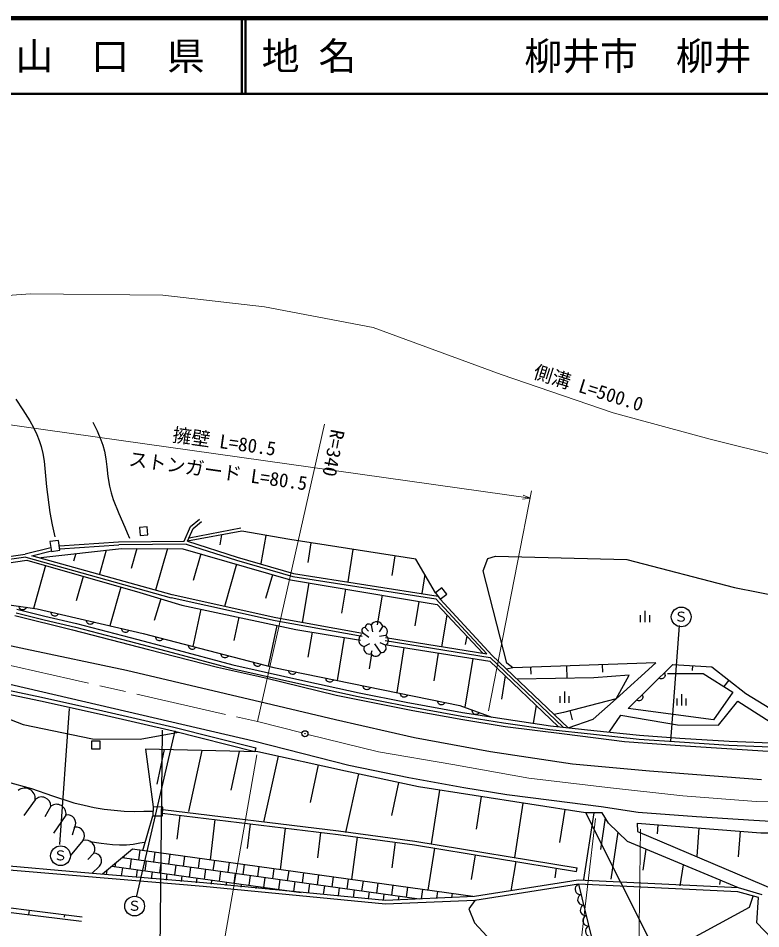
# Model space of a CAD drawing. Units: millimetres, scale not verified. Extents: x 40000 to 680000, y 20000 to 380000.
# Drawn here: x 338254 to 436232, y 259846 to 380000 of the extents above; entities that cross this region are included whole.
import ezdxf
from ezdxf.enums import TextEntityAlignment as Align

# ---------------------------------------------------------------- set-up
doc = ezdxf.new("R2010")
doc.units = ezdxf.units.MM
doc.header["$LTSCALE"] = 1000
doc.linetypes.add('CHAIN', pattern=[18.5, 12, -1.5, 3.5, -1.5])
for name, color, linetype, lineweight in [('M-BGD', 7, 'Continuous', 25), ('M-BMK', 2, 'CHAIN', 13), ('M-BMK-SRVR', 3, 'Continuous', 25), ('M-STR-HTXT', 7, 'Continuous', 13), ('M-STR-STRC', 7, 'Continuous', 25), ('M-TTL', 2, 'Continuous', 140), ('M-TTL-LINE', 7, 'Continuous', 50)]:
    doc.layers.add(name, color=color, linetype=linetype, lineweight=lineweight)
doc.layers.add('M-TTL-TXT', color=7, linetype='Continuous')
doc.styles.add('ＭＳ ゴシック', font='')
doc.styles.get('ＭＳ ゴシック').set_extended_font_data('MS Gothic')

msp = doc.modelspace()

# ---------------------------------------------------------------- linework, layer by layer
at = {"layer": 'M-BGD'}
for p, q in [((361007, 312914), (362173, 313889)), ((355285, 312890), (354256, 312816)), ((354256, 312816), (354332, 311749)), ((355362, 311822), (355285, 312890)), ((360158, 311013), (361007, 312914)), ((360583, 310984), (361335, 312666)), ((360793, 311453), (367625, 312755)), ((361335, 312666), (362429, 313582)), ((354332, 311749), (355362, 311822)), ((367753, 312301), (360583, 310984)), ((365094, 311813), (364865, 310501)), ((374077, 311199), (367753, 312301)), ((370915, 311750), (370269, 308046)), ((390712, 308605), (374077, 311199)), ((342573, 310112), (339174, 309270)), ((341229, 308832), (351897, 310031)), ((343548, 311101), (342445, 310930)), ((342445, 310930), (342646, 309641)), ((343749, 309812), (343548, 311101)), ((343697, 310367), (351506, 310897)), ((343724, 309968), (351522, 310497)), ((351506, 310897), (360158, 311013)), ((360419, 310616), (351522, 310497)), ((351897, 310031), (359972, 309999)), ((353916, 310023), (353146, 307369)), ((357953, 310007), (356368, 304540)), ((359972, 309999), (374175, 305881)), ((360419, 310616), (367046, 308495)), ((360583, 310984), (367162, 308878)), ((376849, 310766), (376448, 308197)), ((321702, 306756), (339174, 309270)), ((339251, 308877), (321754, 306359)), ((339251, 308877), (358456, 303522)), ((340040, 309072), (342634, 309715)), ((358553, 303910), (340040, 309072)), ((342646, 309641), (343749, 309812)), ((345847, 309351), (345553, 308338)), ((349881, 309805), (348964, 306642)), ((362339, 309313), (361319, 305794)), ((367162, 308878), (374586, 306736)), ((382394, 309902), (381725, 305610)), ((387939, 309037), (387537, 306456)), ((400224, 308724), (401241, 309029)), ((401241, 309029), (418578, 308571)), ((322912, 306109), (339379, 308473)), ((339379, 308473), (354283, 304229)), ((341863, 307765), (340259, 302131)), ((367073, 307940), (365461, 302380)), ((367046, 308495), (374499, 306345)), ((393311, 304190), (390712, 308605)), ((399614, 307097), (400224, 308724)), ((418578, 308571), (432764, 304860)), ((371808, 306567), (370893, 303414)), ((374586, 306736), (393657, 303727)), ((391888, 306607), (391493, 304074)), ((402703, 294886), (399614, 307097)), ((346831, 306351), (345917, 303143)), ((374175, 305881), (393522, 302638)), ((374499, 306345), (393348, 303371)), ((376593, 305475), (375718, 300252)), ((351799, 304936), (350347, 299838)), ((354283, 304229), (359840, 302562)), ((381430, 304665), (380899, 301494)), ((394166, 304828), (393311, 304190)), ((393311, 304190), (393935, 303353)), ((393935, 303353), (394791, 303992)), ((394791, 303992), (394166, 304828)), ((432764, 304860), (445983, 302267)), ((333155, 303164), (340740, 302061)), ((357061, 303395), (356196, 300513)), ((372147, 300490), (358456, 303522)), ((372226, 300883), (358553, 303910)), ((386267, 303854), (385616, 299968)), ((391104, 303043), (390567, 299841)), ((393348, 303371), (400077, 296119)), ((393920, 303342), (400803, 295923)), ((338080, 302039), (341788, 301112)), ((340740, 302061), (354724, 298824)), ((359840, 302562), (374895, 299328)), ((362349, 302023), (361294, 297111)), ((393522, 302638), (399561, 296201)), ((420933, 301806), (420933, 300306)), ((337816, 301171), (345405, 299298)), ((337964, 301552), (341669, 300626)), ((341669, 300626), (345806, 299635)), ((341788, 301112), (345927, 300120)), ((367368, 300945), (366707, 297867)), ((383615, 298419), (372147, 300490)), ((383686, 298813), (372226, 300883)), ((394825, 301249), (394123, 297055)), ((420333, 301210), (420333, 300310)), ((421533, 301210), (421533, 300310)), ((345405, 299298), (355443, 296704)), ((345806, 299635), (352895, 297782)), ((345927, 300120), (353021, 298266)), ((372386, 299867), (371237, 294518)), ((374895, 299328), (383403, 297914)), ((384051, 299615), (384484, 299137)), ((384832, 299918), (385005, 299051)), ((386350, 299788), (385873, 299051)), ((330076, 298736), (339203, 296802)), ((353021, 298266), (358689, 296801)), ((354724, 298824), (371977, 294325)), ((377022, 298975), (376474, 295678)), ((381276, 298267), (380336, 292617)), ((383660, 298964), (384528, 298313)), ((386697, 298530), (385916, 298400)), ((386724, 298267), (400077, 296119)), ((397432, 298471), (397243, 297339)), ((339203, 296802), (352527, 293974)), ((352895, 297782), (358561, 296317)), ((358689, 296801), (366566, 294694)), ((383921, 297098), (384658, 297489)), ((386090, 296318), (385309, 297446)), ((386697, 297272), (386003, 297576)), ((386661, 297872), (400519, 295642)), ((386874, 297320), (400494, 295147)), ((389144, 296958), (388196, 291012)), ((355443, 296704), (364569, 294350)), ((358561, 296317), (366446, 294209)), ((384885, 296135), (384545, 294150)), ((384832, 296144), (384962, 296578)), ((393684, 296234), (393096, 292548)), ((410172, 286454), (400519, 295642)), ((400803, 295923), (410828, 286381)), ((366566, 294694), (376185, 292524)), ((398224, 295509), (397196, 289069)), ((400494, 295147), (409512, 286526)), ((403495, 294282), (402703, 294886)), ((422383, 294928), (403495, 294282)), ((410578, 294524), (410634, 292894)), ((415300, 294686), (415334, 293700)), ((417156, 290200), (422383, 294928)), ((418740, 288930), (424631, 294727)), ((424631, 294727), (429770, 294413)), ((427200, 294570), (427163, 293950)), ((429770, 294413), (434251, 290872)), ((352527, 293974), (371773, 289460)), ((364569, 294350), (370900, 292958)), ((366446, 294209), (376077, 292036)), ((371977, 294325), (396538, 289308)), ((402525, 293206), (402040, 290166)), ((403495, 294282), (402693, 294125)), ((405856, 294363), (405887, 293437)), ((418864, 293324), (414199, 292949)), ((417156, 290200), (418864, 293324)), ((423910, 293536), (428642, 293536)), ((428642, 293536), (432559, 291060)), ((333479, 292053), (341310, 290395)), ((335772, 292437), (369299, 284643)), ((370900, 292958), (380218, 290652)), ((376077, 292036), (383125, 290511)), ((376185, 292524), (383228, 291000)), ((414199, 292949), (404093, 292792)), ((432010, 292643), (431359, 291819)), ((333386, 291562), (341205, 289907)), ((383228, 291000), (389427, 289739)), ((410311, 291152), (410311, 289652)), ((425759, 290808), (425759, 289308)), ((432559, 291060), (429989, 287426)), ((434251, 290872), (440017, 287363)), ((331250, 289824), (338909, 286794)), ((341205, 289907), (349317, 288136)), ((341310, 290395), (349427, 288623)), ((380218, 290652), (390304, 288635)), ((383125, 290511), (389332, 289248)), ((389427, 289739), (396864, 288374)), ((409711, 290556), (409711, 289656)), ((417156, 290200), (410200, 288368)), ((410911, 290556), (410911, 289656)), ((414136, 287493), (417156, 290200)), ((425159, 290212), (425159, 289312)), ((426359, 290212), (426359, 289312)), ((430647, 286705), (433186, 289901)), ((433186, 289901), (438575, 286454)), ((349427, 288623), (358801, 286451)), ((371773, 289460), (380106, 287476)), ((389332, 289248), (396781, 287881)), ((390304, 288635), (396932, 287482)), ((396538, 289308), (400735, 287784)), ((396864, 288374), (402378, 287534)), ((406588, 289322), (406213, 286973)), ((411032, 288648), (411340, 287433)), ((429989, 287426), (418740, 288930)), ((349317, 288136), (358683, 285965)), ((380106, 287476), (390551, 285095)), ((396781, 287881), (402304, 287039)), ((396932, 287482), (402504, 286522)), ((402378, 287534), (408469, 286641)), ((410200, 288368), (408990, 288130)), ((410828, 286381), (414136, 287493)), ((416230, 285798), (417769, 288021)), ((417769, 288021), (425226, 286768)), ((338909, 286794), (348055, 284908)), ((358801, 286451), (369605, 283708)), ((402304, 287039), (408405, 286145)), ((402504, 286522), (410324, 285561)), ((408405, 286145), (414138, 285514)), ((408469, 286641), (414192, 286011)), ((414192, 286011), (420230, 285381)), ((425226, 286768), (430647, 286705)), ((348055, 284908), (354343, 284851)), ((354343, 284851), (359424, 285777)), ((358683, 285965), (369482, 283223)), ((390551, 285095), (400571, 283260)), ((410324, 285561), (418249, 284552)), ((414138, 285514), (420187, 284883)), ((420187, 284883), (425499, 284515)), ((420230, 285381), (425533, 285013)), ((425533, 285013), (432048, 284593)), ((349062, 284596), (347919, 284596)), ((347919, 284596), (347919, 283603)), ((347919, 283603), (349062, 283603)), ((349062, 283603), (349062, 284596)), ((369889, 283198), (355059, 283567)), ((355059, 283567), (356060, 275928)), ((369299, 284643), (375850, 282970)), ((369605, 283708), (369482, 283223)), ((418249, 284552), (424925, 284072)), ((424925, 284072), (437845, 283254)), ((425499, 284515), (432021, 284094)), ((432021, 284094), (438596, 283831)), ((432048, 284593), (438619, 284330)), ((357531, 283505), (356534, 278947)), ((362474, 283383), (360709, 275309)), ((367417, 283260), (366296, 278130)), ((381439, 280647), (369889, 283198)), ((372539, 282619), (370637, 273919)), ((375850, 282970), (381875, 281440)), ((400571, 283260), (411384, 281623)), ((377839, 281460), (376761, 276529)), ((381875, 281440), (389794, 279814)), ((411384, 281623), (421553, 280681)), ((391090, 278564), (381439, 280647)), ((383140, 280301), (381448, 272563)), ((421553, 280681), (436313, 279540)), ((388440, 279143), (387488, 274788)), ((389794, 279814), (397062, 278475)), ((413113, 275162), (391090, 278564)), ((393843, 278138), (392750, 271061)), ((397062, 278475), (402705, 277566)), ((402705, 277566), (408634, 276801)), ((340497, 276880), (339002, 274797)), ((399348, 277288), (398688, 273009)), ((404854, 276438), (403744, 269251)), ((408634, 276801), (415185, 275988)), ((342580, 276026), (341779, 274637)), ((356060, 275928), (356036, 274770)), ((357325, 275902), (356060, 275928)), ((357301, 274744), (357325, 275902)), ((357318, 275589), (380522, 272765)), ((410360, 275587), (409689, 271243)), ((414197, 275162), (412837, 266355)), ((415281, 275162), (413113, 275162)), ((415185, 275988), (420062, 275223)), ((416131, 273802), (415281, 275162)), ((420062, 275223), (427742, 274650)), ((344556, 274851), (342900, 272448)), ((354691, 270180), (356036, 274770)), ((356036, 274770), (357301, 274744)), ((357258, 275093), (380458, 272269)), ((359578, 274811), (359196, 271677)), ((364218, 274246), (363572, 268940)), ((415706, 274482), (415063, 270317)), ((427742, 274650), (435297, 274171)), ((435297, 274171), (442422, 273741)), ((345677, 273249), (345357, 272181)), ((368858, 273681), (368464, 270448)), ((373498, 273116), (372832, 267644)), ((380522, 272765), (390600, 271415)), ((418639, 271379), (416131, 273802)), ((419924, 273766), (436222, 272525)), ((419924, 273766), (419964, 272685)), ((422640, 273559), (422551, 272391)), ((428073, 273146), (427785, 269363)), ((378138, 272551), (377733, 269218)), ((380458, 272269), (390526, 270920)), ((382975, 271932), (382225, 266330)), ((417385, 272590), (416431, 266409)), ((419964, 272685), (438064, 264997)), ((433505, 272732), (433249, 269362)), ((436222, 272525), (455002, 272405)), ((346799, 271486), (345090, 269457)), ((353342, 270369), (349356, 267050)), ((398260, 264086), (353342, 270369)), ((388009, 271258), (387556, 267879)), ((390526, 270920), (411920, 267399)), ((390600, 271415), (412001, 267892)), ((393200, 270480), (392285, 264922)), ((433301, 265234), (418639, 271379)), ((421083, 270354), (420654, 267579)), ((348241, 269831), (347440, 268976)), ((351978, 269233), (391165, 263784)), ((352211, 269427), (352180, 269205)), ((354323, 270232), (354142, 268933)), ((356284, 269960), (356103, 268660)), ((358246, 269687), (358065, 268387)), ((360207, 269414), (360027, 268114)), ((398549, 269600), (398012, 266342)), ((346477, 266792), (330954, 268116)), ((346519, 267290), (331025, 268612)), ((348989, 268122), (347974, 267160)), ((350615, 268098), (375598, 264624)), ((351080, 268486), (351019, 268042)), ((353161, 269069), (352980, 267769)), ((355123, 268796), (354942, 267496)), ((357084, 268523), (356903, 267224)), ((359046, 268251), (358865, 266951)), ((361007, 267978), (360827, 266678)), ((362169, 269141), (361988, 267841)), ((364131, 268868), (363950, 267569)), ((366092, 268596), (365911, 267296)), ((368054, 268323), (367873, 267023)), ((370015, 268050), (369835, 266750)), ((403897, 268719), (403262, 264864)), ((425970, 268306), (425542, 265531)), ((362654, 265422), (346477, 266792)), ((362699, 265920), (346519, 267290)), ((349950, 267544), (349874, 267002)), ((351999, 267906), (351848, 266820)), ((353961, 267633), (353823, 266637)), ((355923, 267360), (355797, 266455)), ((357884, 267087), (357771, 266272)), ((359846, 266814), (359745, 266089)), ((362969, 267705), (362788, 266405)), ((364931, 267432), (364750, 266133)), ((366892, 267159), (366711, 265860)), ((368854, 266887), (368673, 265587)), ((371977, 267777), (371796, 266477)), ((373939, 267504), (373758, 266205)), ((375900, 267232), (375719, 265932)), ((377862, 266959), (377681, 265659)), ((409245, 267839), (409038, 266580)), ((411920, 267399), (412001, 267892)), ((361807, 266542), (361719, 265907)), ((386727, 263595), (362699, 265920)), ((363769, 266269), (363693, 265724)), ((365731, 265996), (365668, 265542)), ((367692, 265723), (367642, 265359)), ((370815, 266614), (370635, 265314)), ((372777, 266341), (372596, 265041)), ((374739, 266068), (374558, 264769)), ((376700, 265795), (376525, 264538)), ((379823, 266686), (379643, 265386)), ((381785, 266413), (381604, 265113)), ((383747, 266140), (383566, 264841)), ((385708, 265868), (385527, 264568)), ((387670, 265595), (387489, 264295)), ((412132, 266244), (398459, 264094)), ((412159, 265742), (398508, 263596)), ((433301, 265234), (412132, 266244)), ((433219, 264738), (412159, 265742)), ((412159, 265742), (414908, 254669)), ((430857, 266258), (430772, 265703)), ((386714, 263094), (362654, 265422)), ((369654, 265451), (369616, 265177)), ((371615, 265178), (371590, 264994)), ((373577, 264905), (373564, 264812)), ((378662, 265523), (378500, 264356)), ((380623, 265250), (380474, 264173)), ((382585, 264977), (382448, 263991)), ((384547, 264704), (384422, 263808)), ((386508, 264432), (386396, 263626)), ((389631, 265322), (389451, 264022)), ((391593, 265049), (391418, 263795)), ((393555, 264776), (393430, 263880)), ((395516, 264504), (395441, 263966)), ((435912, 263961), (433219, 264738)), ((436433, 264332), (433301, 265234)), ((346692, 261393), (332700, 263155)), ((398508, 263596), (386714, 263094)), ((398459, 264094), (386727, 263595)), ((388470, 264159), (388401, 263666)), ((390431, 263886), (390413, 263752)), ((397478, 264231), (397453, 264052)), ((398508, 263596), (397697, 262479)), ((434764, 262706), (435213, 264163)), ((435730, 260629), (435912, 263961)), ((333074, 262514), (346585, 260859)), ((339696, 262274), (339625, 261711)), ((397697, 262479), (398474, 260642)), ((426666, 258314), (434764, 262706)), ((344360, 261686), (344319, 261358)), ((398474, 260642), (405578, 252972)), ((438697, 257524), (435730, 260629))]:
    msp.add_line(p, q, dxfattribs=at)
for points in [[(337924, 329717), (338879, 328308), (339774, 326879), (340266, 325988), (340701, 325078), (341013, 324293), (341267, 323489), (341494, 322541), (341665, 321565), (342008, 318180), (342412, 314789), (342726, 313169), (343081, 311552)], [(348085, 326715), (348658, 325557), (349172, 324382), (349434, 323642), (349637, 322886), (349825, 321848), (349955, 320783), (350097, 319515), (350298, 318259), (350516, 317379), (350793, 316514), (351525, 314660), (352316, 312824), (352625, 312110), (352934, 311398)], [(339339, 302265), (339283, 302157), (339209, 302069), (339099, 301974), (338982, 301930), (338860, 301913), (338707, 301935), (338596, 301986), (338496, 302062), (338415, 302185), (338370, 302290), (338349, 302409)], [(343558, 301409), (343493, 301306), (343413, 301225), (343295, 301139), (343175, 301105), (343052, 301098), (342901, 301133), (342795, 301193), (342701, 301276), (342631, 301406), (342594, 301514), (342584, 301635)], [(348219, 300330), (348154, 300227), (348074, 300146), (347956, 300060), (347836, 300026), (347713, 300019), (347562, 300054), (347456, 300114), (347362, 300197), (347292, 300327), (347256, 300435), (347245, 300556)], [(352880, 299251), (352815, 299148), (352735, 299067), (352618, 298981), (352497, 298947), (352375, 298940), (352224, 298975), (352117, 299035), (352023, 299118), (351953, 299248), (351917, 299356), (351906, 299477)], [(357364, 298136), (357297, 298035), (357214, 297955), (357094, 297873), (356973, 297843), (356850, 297838), (356700, 297878), (356595, 297941), (356504, 298027), (356437, 298158), (356404, 298267), (356397, 298388)], [(361678, 297011), (361610, 296910), (361527, 296831), (361408, 296748), (361286, 296718), (361163, 296714), (361013, 296753), (360909, 296816), (360817, 296902), (360751, 297033), (360717, 297143), (360710, 297263)], [(365991, 295886), (365923, 295785), (365841, 295706), (365721, 295623), (365599, 295593), (365477, 295589), (365327, 295628), (365222, 295691), (365131, 295777), (365064, 295908), (365031, 296018), (365023, 296139)], [(370304, 294761), (370236, 294660), (370154, 294581), (370034, 294498), (369913, 294468), (369790, 294464), (369640, 294503), (369535, 294567), (369444, 294652), (369377, 294783), (369344, 294893), (369337, 295014)], [(374923, 293723), (374861, 293619), (374782, 293535), (374667, 293446), (374548, 293410), (374425, 293399), (374274, 293430), (374165, 293488), (374070, 293568), (373996, 293696), (373957, 293803), (373943, 293923)], [(423515, 293628), (423567, 293518), (423592, 293407), (423602, 293262), (423566, 293142), (423506, 293034), (423396, 292926), (423288, 292868), (423167, 292834), (423020, 292844), (422909, 292871), (422802, 292927)], [(379835, 292720), (379773, 292615), (379695, 292532), (379579, 292443), (379460, 292406), (379338, 292395), (379186, 292426), (379078, 292484), (378982, 292565), (378908, 292692), (378869, 292800), (378855, 292920)], [(384747, 291716), (384685, 291612), (384607, 291528), (384492, 291439), (384372, 291403), (384250, 291392), (384098, 291423), (383990, 291481), (383894, 291562), (383820, 291689), (383781, 291796), (383767, 291917)], [(389659, 290713), (389597, 290608), (389519, 290525), (389404, 290436), (389284, 290399), (389162, 290388), (389010, 290419), (388902, 290477), (388806, 290558), (388733, 290685), (388693, 290793), (388680, 290913)], [(394572, 289709), (394509, 289605), (394431, 289521), (394316, 289433), (394196, 289396), (394074, 289385), (393922, 289416), (393814, 289474), (393718, 289555), (393645, 289682), (393605, 289789), (393592, 289910)], [(420569, 290730), (420621, 290620), (420647, 290508), (420656, 290363), (420620, 290243), (420561, 290136), (420450, 290027), (420342, 289970), (420222, 289935), (420075, 289945), (419964, 289973), (419856, 290028)], [(399107, 288375), (399030, 288281), (398940, 288210), (398813, 288139), (398689, 288120), (398567, 288127), (398421, 288180), (398323, 288253), (398240, 288347), (398186, 288484), (398163, 288596), (398167, 288717)], [(321529, 287151), (323019, 285839), (324551, 284570), (325522, 283838), (326536, 283151), (327537, 282550), (328570, 282000), (329723, 281457), (330904, 280969), (332221, 280493), (333557, 280073), (336802, 279252), (340014, 278377), (342795, 277406), (345610, 276488), (346939, 276143), (348283, 275858), (349597, 275639), (350929, 275478), (352246, 275381), (353573, 275344), (354831, 275349), (356090, 275374)], [(347700, 271371), (349200, 271144), (350706, 270976), (351622, 270930), (352544, 270944), (353413, 271026), (354288, 271169), (354612, 271231), (354935, 271294)], [(412159, 265742), (412013, 265650), (411898, 265534), (411779, 265361), (411734, 265188), (411723, 265013), (411776, 264798), (411868, 264648), (411989, 264517), (412175, 264420), (412330, 264374), (412502, 264358)], [(412502, 264358), (412356, 264266), (412242, 264150), (412123, 263977), (412078, 263804), (412066, 263629), (412120, 263414), (412212, 263264), (412333, 263133), (412519, 263036), (412673, 262989), (412846, 262974)], [(412846, 262974), (412700, 262882), (412586, 262766), (412467, 262593), (412422, 262420), (412410, 262245), (412463, 262030), (412556, 261880), (412676, 261749), (412862, 261651), (413017, 261605), (413190, 261590)], [(413190, 261590), (413044, 261498), (412929, 261382), (412810, 261209), (412765, 261036), (412754, 260860), (412807, 260646), (412899, 260496), (413020, 260364), (413206, 260267), (413361, 260221), (413534, 260205)], [(413534, 260205), (413387, 260114), (413273, 259997), (413154, 259825), (413109, 259652), (413097, 259476), (413151, 259262), (413243, 259112), (413364, 258980), (413550, 258883), (413704, 258837), (413877, 258821)]]:
    msp.add_lwpolyline(points, dxfattribs=at)
for centre, radius, start, end in [((383991, 299208), 411, 81.65611, 216.41638), ((384504, 299604), 454, 43.87037, 178.63064), ((385564, 299537), 825, 17.72077, 152.48104), ((386261, 299087), 707, 308.04202, 82.8023), ((384051, 297961), 872, 126.6561, 261.41638), ((386435, 297901), 681, 292.61986, 67.38013), ((384575, 296811), 715, 156.28766, 291.04791), ((386194, 296921), 613, 260.14867, 34.90894), ((385424, 296493), 688, 210.47318, 345.23345), ((339120, 277027), 1385, 353.91391, 128.67418), ((341360, 276019), 1220, 0.31366, 135.07393), ((343323, 275027), 1245, 351.88438, 126.64465), ((344783, 273816), 1059, 327.61189, 102.37216), ((345871, 272134), 1132, 325.09106, 99.85133), ((347175, 270358), 1189, 333.67467, 108.43495), ((348259, 268820), 1010, 316.24924, 91.00951)]:
    msp.add_arc(centre, radius, start, end, dxfattribs=at)
at = {"layer": 'M-BMK'}
for p, q in [((335848, 294917), (369807, 287182)), ((369807, 287182), (375701, 285689)), ((376478, 285495), (385803, 283205)), ((385803, 283205), (395601, 281510)), ((395601, 281510), (405619, 279742)), ((405619, 279742), (416006, 278490)), ((416006, 278490), (425950, 277385)), ((425950, 277385), (435600, 276648)), ((435600, 276648), (446429, 276280))]:
    msp.add_line(p, q, dxfattribs=at)
at = {"layer": 'M-BMK-SRVR'}
for radius in [398, 12]:
    msp.add_circle((376089, 285591), radius, dxfattribs=at)
at = {"layer": 'M-STR-HTXT'}
for p, q in [((339867, 343651), (326862, 342680)), ((357338, 343457), (339867, 343651)), ((370732, 341904), (357338, 343457)), ((385096, 339186), (370732, 341904)), ((401984, 332974), (385096, 339186)), ((416737, 327928), (401984, 332974)), ((324374, 328142), (405834, 316659)), ((429548, 324433), (416737, 327928)), ((369807, 287182), (378670, 326438)), ((441389, 321522), (429548, 324433)), ((405974, 317649), (400319, 288621)), ((369759, 282815), (363066, 244726)), ((410768, 243387), (414419, 274418)), ((420381, 272975), (419972, 243629))]:
    msp.add_line(p, q, dxfattribs=at)
msp.add_lwpolyline([(404884, 317083), (405834, 316659), (404804, 316516)], dxfattribs=at)
at = {"layer": 'M-STR-STRC'}
for p, q in [((424348, 284600), (425513, 299853)), ((344981, 288920), (343712, 270947)), ((357243, 286065), (356802, 243117)), ((358936, 285959), (353861, 264181)), ((413120, 275173), (424030, 253459))]:
    msp.add_line(p, q, dxfattribs=at)
for centre in [(425732, 300990), (343840, 269487), (353613, 262839)]:
    msp.add_circle(centre, 1304, dxfattribs=at)
at = {"layer": 'M-TTL'}
msp.add_line((680000, 380000), (40000, 380000), dxfattribs=at)
at = {"layer": 'M-TTL-LINE'}
for p, q in [((367750, 380000), (367750, 370000)), ((368250, 380000), (368250, 370000)), ((40000, 370000), (680000, 370000))]:
    msp.add_line(p, q, dxfattribs=at)

# ---------------------------------------------------------------- texts
at = {"layer": 'M-STR-HTXT', "style": 'ＭＳ ゴシック'}
for s, rotation, p in [('側溝 L=500.0', 342.6, (405913, 332051)), ('擁壁 L=80.5', 352, (358441, 323623)), ('R=340', 259.2, (379002, 325956)), ('ストンガード L=80.5', 352, (352674, 320446))]:
    msp.add_text(s, height=1833, rotation=rotation, dxfattribs=at).set_placement(p, align=Align.BOTTOM_LEFT)
at = {"layer": 'M-STR-STRC', "style": 'ＭＳ ゴシック'}
for p in [(424805, 299979), (342913, 268476), (352686, 261828)]:
    msp.add_text('Ｓ', height=1320, dxfattribs=at).set_placement(p, align=Align.BOTTOM_LEFT)
at = {"layer": 'M-TTL-TXT', "style": 'ＭＳ ゴシック'}
for s, p in [('地 名', (370380, 375000)), ('柳井市\u3000柳井', (405024, 375000))]:
    msp.add_text(s, height=3666, dxfattribs=at).set_placement(p, align=Align.MIDDLE_LEFT)
msp.add_text('山\u3000口\u3000県', height=3666, dxfattribs=at).set_placement((350375, 375000), align=Align.MIDDLE_CENTER)

doc.saveas('drawing.dxf')
